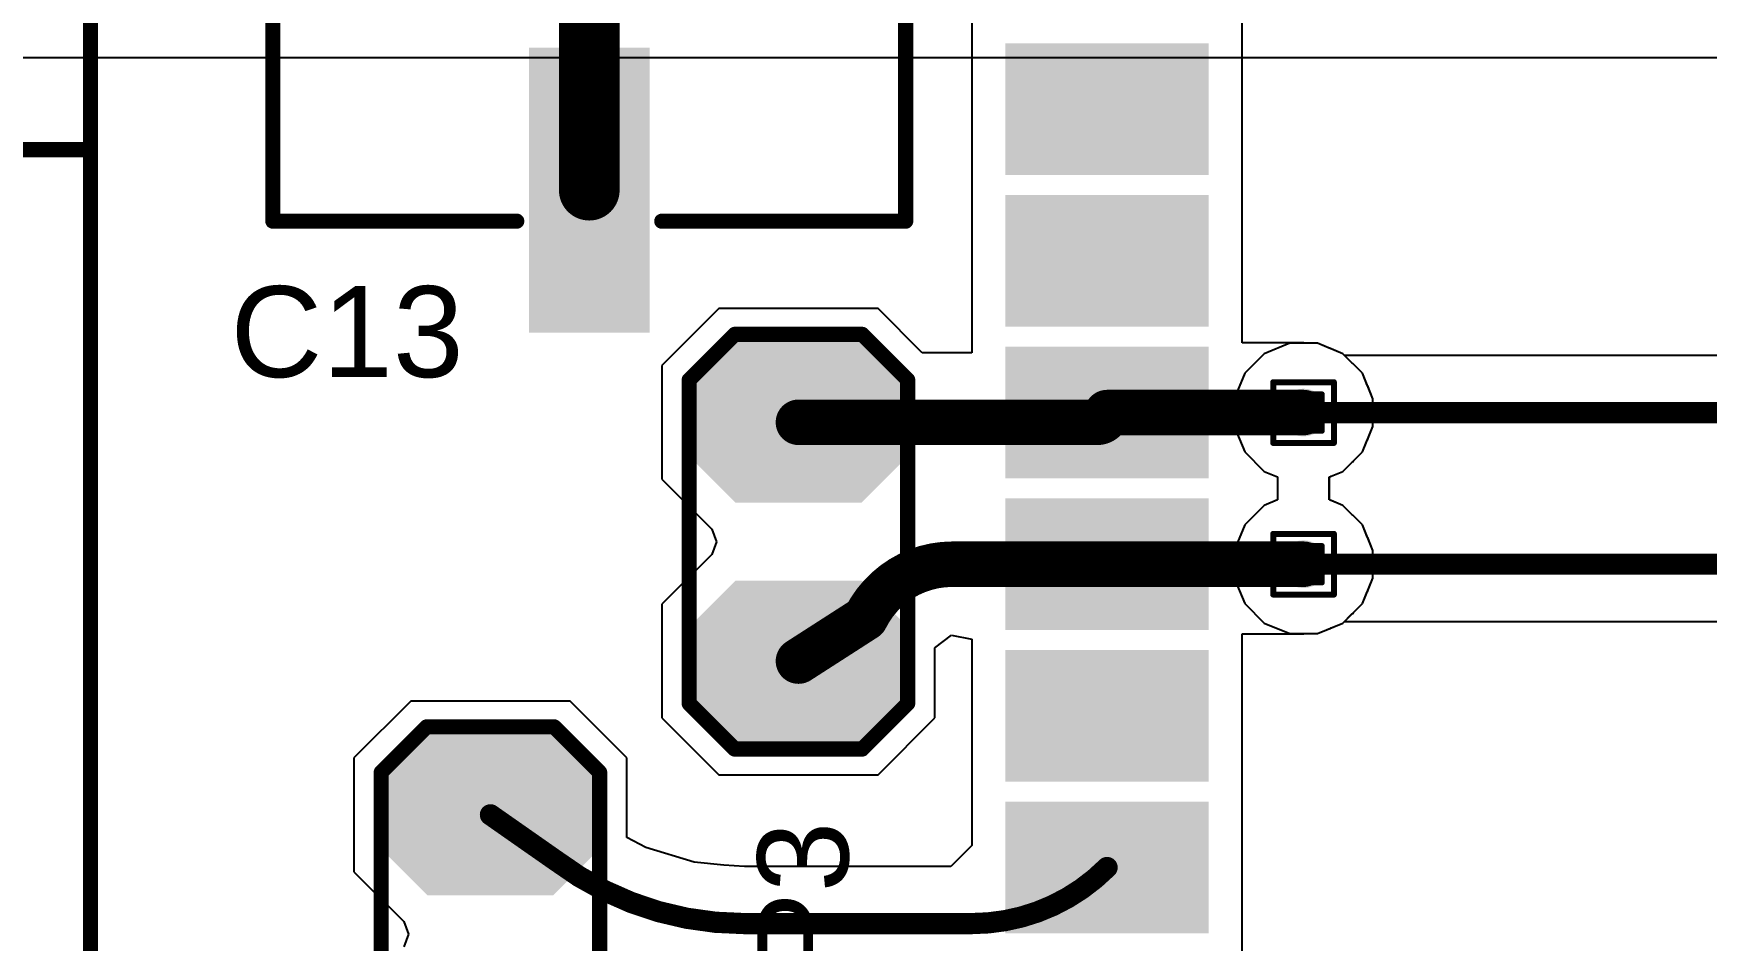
# Model space of a CAD drawing. Header units: inches. Extents: x -18 to 5357, y -8 to 5291.
# Drawn here: x 3.41 to 17.42, y 58.79 to 66.39 of the extents above; entities that cross this region are included whole.
import ezdxf

# ---------------------------------------------------------------- set-up
doc = ezdxf.new("R2010")
doc.units = ezdxf.units.IN
for name, color, linetype in [('Bottom Layer', 5, 'Continuous'), ('Drill Drawing', 1, 'Continuous'), ('Ground', 16, 'Continuous'), ('Power', 76, 'Continuous'), ('Top Layer', 1, 'Continuous'), ('Top Overlay', 2, 'Continuous'), ('Top Paste', 8, 'Continuous'), ('Top Solder', 216, 'Continuous'), ('Via Holes', 16, 'Continuous')]:
    doc.layers.add(name, color=color, linetype=linetype)
doc.styles.add('Arial', font='', dxfattribs={"height": 0.2})
doc.styles.get('Arial').set_extended_font_data('Arial')

# ---------------------------------------------------------------- blocks, each defined once
blk = doc.blocks.new('AM2302_17')
at = {"layer": 'Top Overlay'}
for points in [[(7.697469999999999, 2.54254, 0.127, 0.127, 0), (-7.70255254, 2.54254, 0.127, 0.127, 0)], [(-5.192776, 1.122934, 0.127, 0.127, 0), (-5.192776, 2.522474, 0.127, 0.127, 0)]]:
    blk.add_lwpolyline(points, format="xyseb", dxfattribs=at)
blk.add_lwpolyline([(-5.224526, 2.522474, 0.0635, 0.0635, 1), (-5.161026, 2.522474, 0.0635, 0.0635, 1)], format="xyseb", close=True, dxfattribs=at)
blk = doc.blocks.new('41_SMD_M______19')
at = {"layer": 'Top Layer'}
for points in [[(-9.500000049999999, 0.44000039), (-8.00000051, 0.44000039), (-8.00000051, -0.46000035), (-9.500000049999999, -0.46000035)], [(-9.500000049999999, -0.82999961), (-8.00000051, -0.82999961), (-8.00000051, -1.73000035), (-9.500000049999999, -1.73000035)], [(-9.500000049999999, -2.09999961), (-8.00000051, -2.09999961), (-8.00000051, -3.00000035), (-9.500000049999999, -3.00000035)], [(-9.500000049999999, -3.36999961), (-8.00000051, -3.36999961), (-8.00000051, -4.270000349999999), (-9.500000049999999, -4.270000349999999)], [(-9.500000049999999, -4.63999961), (-8.00000051, -4.63999961), (-8.00000051, -5.54000035), (-9.500000049999999, -5.54000035)], [(-9.500000049999999, -5.90999961), (-8.00000051, -5.90999961), (-8.00000051, -6.810000349999999), (-9.500000049999999, -6.810000349999999)]]:
    blk.add_hatch(color=1, dxfattribs=at).paths.add_polyline_path(points)
at = {"layer": 'Top Paste'}
for points in [[(-9.500000049999999, 0.44000039), (-8.00000051, 0.44000039), (-8.00000051, -0.46000035), (-9.500000049999999, -0.46000035)], [(-9.500000049999999, -0.82999961), (-8.00000051, -0.82999961), (-8.00000051, -1.73000035), (-9.500000049999999, -1.73000035)], [(-9.500000049999999, -2.09999961), (-8.00000051, -2.09999961), (-8.00000051, -3.00000035), (-9.500000049999999, -3.00000035)], [(-9.500000049999999, -3.36999961), (-8.00000051, -3.36999961), (-8.00000051, -4.270000349999999), (-9.500000049999999, -4.270000349999999)], [(-9.500000049999999, -4.63999961), (-8.00000051, -4.63999961), (-8.00000051, -5.54000035), (-9.500000049999999, -5.54000035)], [(-9.500000049999999, -5.90999961), (-8.00000051, -5.90999961), (-8.00000051, -6.810000349999999), (-9.500000049999999, -6.810000349999999)]]:
    blk.add_hatch(color=8, dxfattribs=at).paths.add_polyline_path(points)
at = {"layer": 'Top Solder'}
for points in [[(-9.601600049999998, 0.54160039), (-7.89840051, 0.54160039), (-7.89840051, -0.56160035), (-9.601600049999998, -0.56160035)], [(-9.601600049999998, -0.72839961), (-7.89840051, -0.72839961), (-7.89840051, -1.83160035), (-9.601600049999998, -1.83160035)], [(-9.601600049999998, -1.99839961), (-7.89840051, -1.99839961), (-7.89840051, -3.10160035), (-9.601600049999998, -3.10160035)], [(-9.601600049999998, -3.268399609999999), (-7.89840051, -3.268399609999999), (-7.89840051, -4.37160035), (-9.601600049999998, -4.37160035)], [(-9.601600049999998, -4.53839961), (-7.89840051, -4.53839961), (-7.89840051, -5.64160035), (-9.601600049999998, -5.64160035)], [(-9.601600049999998, -5.808399609999999), (-7.89840051, -5.808399609999999), (-7.89840051, -6.91160035), (-9.601600049999998, -6.91160035)]]:
    blk.add_hatch(color=216, dxfattribs=at).paths.add_polyline_path(points)
blk = doc.blocks.new('2_T____P___23')
at = {"layer": 'Top Layer'}
for points in [[(0.2857499999999999, 0.7619999999999999), (-0.2857499999999999, 0.7619999999999999), (-0.5714999999999999, 0.47625), (-0.5714999999999999, -0.47625), (-0.2857499999999999, -0.7619999999999999), (0.2857499999999999, -0.7619999999999999), (0.5714999999999999, -0.47625), (0.5714999999999999, 0.47625)], [(2.28575108, 0.7619999999999999), (1.71425108, 0.7619999999999999), (1.42850108, 0.47625), (1.42850108, -0.47625), (1.71425108, -0.7619999999999999), (2.28575108, -0.7619999999999999), (2.57150108, -0.47625), (2.57150108, 0.47625)]]:
    blk.add_hatch(color=1, dxfattribs=at).paths.add_polyline_path(points)
at = {"layer": 'Top Paste'}
for points in [[(0.2857499999999999, 0.7619999999999999), (-0.2857499999999999, 0.7619999999999999), (-0.5714999999999999, 0.47625), (-0.5714999999999999, -0.47625), (-0.2857499999999999, -0.7619999999999999), (0.2857499999999999, -0.7619999999999999), (0.5714999999999999, -0.47625), (0.5714999999999999, 0.47625)], [(2.28575108, 0.7619999999999999), (1.71425108, 0.7619999999999999), (1.42850108, 0.47625), (1.42850108, -0.47625), (1.71425108, -0.7619999999999999), (2.28575108, -0.7619999999999999), (2.57150108, -0.47625), (2.57150108, 0.47625)]]:
    blk.add_hatch(color=8, dxfattribs=at).paths.add_polyline_path(points)
at = {"layer": 'Top Solder'}
for points in [[(0.33655, 0.8636), (-0.33655, 0.8636), (-0.6730999999999999, 0.52705), (-0.6730999999999999, -0.52705), (-0.33655, -0.8636), (0.33655, -0.8636), (0.6730999999999999, -0.52705), (0.6730999999999999, 0.52705)], [(2.33655108, 0.8636), (1.66345108, 0.8636), (1.32690108, 0.52705), (1.32690108, -0.52705), (1.66345108, -0.8636), (2.33655108, -0.8636), (2.67310108, -0.52705), (2.67310108, 0.52705)]]:
    blk.add_hatch(color=216, dxfattribs=at).paths.add_polyline_path(points)
at = {"layer": 'Top Overlay'}
for points in [[(-0.7366, 0.5334, 0.127, 0.127, 0), (-0.3556, 0.9143999999999999, 0.127, 0.127, 0)], [(2.35560362, 0.91439746, 0.127, 0.127, 0), (-0.3556, 0.9143999999999999, 0.127, 0.127, 0)], [(2.73660362, 0.5333974599999999, 0.127, 0.127, 0), (2.35560362, 0.91439746, 0.127, 0.127, 0)], [(-0.7366, -0.5334, 0.127, 0.127, 0), (-0.7366, 0.5334, 0.127, 0.127, 0)], [(2.73660362, -0.5333974599999999, 0.127, 0.127, 0), (2.73660362, 0.5333974599999999, 0.127, 0.127, 0)], [(-0.3556, -0.9143999999999999, 0.127, 0.127, 0), (-0.7366, -0.5334, 0.127, 0.127, 0)], [(2.35560362, -0.91439746, 0.127, 0.127, 0), (2.73660362, -0.5333974599999999, 0.127, 0.127, 0)], [(-0.3556, -0.9143999999999999, 0.127, 0.127, 0), (2.35560362, -0.91439746, 0.127, 0.127, 0)]]:
    blk.add_lwpolyline(points, format="xyseb", dxfattribs=at)
for points in [[(-0.38735, 0.9143999999999999, 0.0635, 0.0635, 1), (-0.32385, 0.9143999999999999, 0.0635, 0.0635, 1)], [(-0.38735, 0.9143999999999999, 0.0635, 0.0635, 1), (-0.32385, 0.9143999999999999, 0.0635, 0.0635, 1)], [(2.32385362, 0.91439746, 0.0635, 0.0635, 1), (2.38735362, 0.91439746, 0.0635, 0.0635, 1)], [(2.32385362, 0.91439746, 0.0635, 0.0635, 1), (2.38735362, 0.91439746, 0.0635, 0.0635, 1)], [(-0.76835, 0.5334, 0.0635, 0.0635, 1), (-0.70485, 0.5334, 0.0635, 0.0635, 1)], [(-0.76835, 0.5334, 0.0635, 0.0635, 1), (-0.70485, 0.5334, 0.0635, 0.0635, 1)], [(2.70485362, 0.5333974599999999, 0.0635, 0.0635, 1), (2.76835362, 0.5333974599999999, 0.0635, 0.0635, 1)], [(2.70485362, 0.5333974599999999, 0.0635, 0.0635, 1), (2.76835362, 0.5333974599999999, 0.0635, 0.0635, 1)], [(-0.76835, -0.5334, 0.0635, 0.0635, 1), (-0.70485, -0.5334, 0.0635, 0.0635, 1)], [(-0.76835, -0.5334, 0.0635, 0.0635, 1), (-0.70485, -0.5334, 0.0635, 0.0635, 1)], [(2.70485362, -0.5333974599999999, 0.0635, 0.0635, 1), (2.76835362, -0.5333974599999999, 0.0635, 0.0635, 1)], [(2.70485362, -0.5333974599999999, 0.0635, 0.0635, 1), (2.76835362, -0.5333974599999999, 0.0635, 0.0635, 1)], [(-0.38735, -0.9143999999999999, 0.0635, 0.0635, 1), (-0.32385, -0.9143999999999999, 0.0635, 0.0635, 1)], [(-0.38735, -0.9143999999999999, 0.0635, 0.0635, 1), (-0.32385, -0.9143999999999999, 0.0635, 0.0635, 1)], [(2.32385362, -0.91439746, 0.0635, 0.0635, 1), (2.38735362, -0.91439746, 0.0635, 0.0635, 1)], [(2.32385362, -0.91439746, 0.0635, 0.0635, 1), (2.38735362, -0.91439746, 0.0635, 0.0635, 1)]]:
    blk.add_lwpolyline(points, format="xyseb", close=True, dxfattribs=at)
blk = doc.blocks.new('2_T____P___24')
at = {"layer": 'Top Layer'}
for points in [[(0.2857499999999999, 0.7619999999999999), (-0.2857499999999999, 0.7619999999999999), (-0.5714999999999999, 0.47625), (-0.5714999999999999, -0.47625), (-0.2857499999999999, -0.7619999999999999), (0.2857499999999999, -0.7619999999999999), (0.5714999999999999, -0.47625), (0.5714999999999999, 0.47625)], [(2.28575108, 0.7619999999999999), (1.71425108, 0.7619999999999999), (1.42850108, 0.47625), (1.42850108, -0.47625), (1.71425108, -0.7619999999999999), (2.28575108, -0.7619999999999999), (2.57150108, -0.47625), (2.57150108, 0.47625)]]:
    blk.add_hatch(color=1, dxfattribs=at).paths.add_polyline_path(points)
at = {"layer": 'Top Paste'}
for points in [[(0.2857499999999999, 0.7619999999999999), (-0.2857499999999999, 0.7619999999999999), (-0.5714999999999999, 0.47625), (-0.5714999999999999, -0.47625), (-0.2857499999999999, -0.7619999999999999), (0.2857499999999999, -0.7619999999999999), (0.5714999999999999, -0.47625), (0.5714999999999999, 0.47625)], [(2.28575108, 0.7619999999999999), (1.71425108, 0.7619999999999999), (1.42850108, 0.47625), (1.42850108, -0.47625), (1.71425108, -0.7619999999999999), (2.28575108, -0.7619999999999999), (2.57150108, -0.47625), (2.57150108, 0.47625)]]:
    blk.add_hatch(color=8, dxfattribs=at).paths.add_polyline_path(points)
at = {"layer": 'Top Solder'}
for points in [[(0.33655, 0.8636), (-0.33655, 0.8636), (-0.6730999999999999, 0.52705), (-0.6730999999999999, -0.52705), (-0.33655, -0.8636), (0.33655, -0.8636), (0.6730999999999999, -0.52705), (0.6730999999999999, 0.52705)], [(2.33655108, 0.8636), (1.66345108, 0.8636), (1.32690108, 0.52705), (1.32690108, -0.52705), (1.66345108, -0.8636), (2.33655108, -0.8636), (2.67310108, -0.52705), (2.67310108, 0.52705)]]:
    blk.add_hatch(color=216, dxfattribs=at).paths.add_polyline_path(points)
at = {"layer": 'Top Overlay'}
for points in [[(-0.3556, 0.9143999999999999, 0.127, 0.127, 0), (-0.7366, 0.5334, 0.127, 0.127, 0)], [(-0.3556, 0.9143999999999999, 0.127, 0.127, 0), (2.35560108, 0.9143999999999999, 0.127, 0.127, 0)], [(2.35560108, 0.9143999999999999, 0.127, 0.127, 0), (2.73660108, 0.5334, 0.127, 0.127, 0)], [(-0.7366, 0.5334, 0.127, 0.127, 0), (-0.7366, -0.5334, 0.127, 0.127, 0)], [(2.73660108, 0.5334, 0.127, 0.127, 0), (2.73660108, -0.5334, 0.127, 0.127, 0)], [(-0.7366, -0.5334, 0.127, 0.127, 0), (-0.3556, -0.9143999999999999, 0.127, 0.127, 0)], [(2.73660108, -0.5334, 0.127, 0.127, 0), (2.35560108, -0.9143999999999999, 0.127, 0.127, 0)], [(-0.3556, -0.9143999999999999, 0.127, 0.127, 0), (2.35560108, -0.9143999999999999, 0.127, 0.127, 0)]]:
    blk.add_lwpolyline(points, format="xyseb", dxfattribs=at)
for points in [[(-0.38735, 0.9143999999999999, 0.0635, 0.0635, 1), (-0.32385, 0.9143999999999999, 0.0635, 0.0635, 1)], [(-0.38735, 0.9143999999999999, 0.0635, 0.0635, 1), (-0.32385, 0.9143999999999999, 0.0635, 0.0635, 1)], [(2.32385108, 0.9143999999999999, 0.0635, 0.0635, 1), (2.38735108, 0.9143999999999999, 0.0635, 0.0635, 1)], [(2.32385108, 0.9143999999999999, 0.0635, 0.0635, 1), (2.38735108, 0.9143999999999999, 0.0635, 0.0635, 1)], [(-0.76835, 0.5334, 0.0635, 0.0635, 1), (-0.70485, 0.5334, 0.0635, 0.0635, 1)], [(-0.76835, 0.5334, 0.0635, 0.0635, 1), (-0.70485, 0.5334, 0.0635, 0.0635, 1)], [(2.70485108, 0.5334, 0.0635, 0.0635, 1), (2.76835108, 0.5334, 0.0635, 0.0635, 1)], [(2.70485108, 0.5334, 0.0635, 0.0635, 1), (2.76835108, 0.5334, 0.0635, 0.0635, 1)], [(-0.76835, -0.5334, 0.0635, 0.0635, 1), (-0.70485, -0.5334, 0.0635, 0.0635, 1)], [(-0.76835, -0.5334, 0.0635, 0.0635, 1), (-0.70485, -0.5334, 0.0635, 0.0635, 1)], [(2.70485108, -0.5334, 0.0635, 0.0635, 1), (2.76835108, -0.5334, 0.0635, 0.0635, 1)], [(2.70485108, -0.5334, 0.0635, 0.0635, 1), (2.76835108, -0.5334, 0.0635, 0.0635, 1)], [(-0.38735, -0.9143999999999999, 0.0635, 0.0635, 1), (-0.32385, -0.9143999999999999, 0.0635, 0.0635, 1)], [(-0.38735, -0.9143999999999999, 0.0635, 0.0635, 1), (-0.32385, -0.9143999999999999, 0.0635, 0.0635, 1)], [(2.32385108, -0.9143999999999999, 0.0635, 0.0635, 1), (2.38735108, -0.9143999999999999, 0.0635, 0.0635, 1)], [(2.32385108, -0.9143999999999999, 0.0635, 0.0635, 1), (2.38735108, -0.9143999999999999, 0.0635, 0.0635, 1)]]:
    blk.add_lwpolyline(points, format="xyseb", close=True, dxfattribs=at)
blk = doc.blocks.new('RVT1E470M0505_129')
at = {"layer": 'Top Layer'}
for points in [[(-3.5428682, 0.4550028999999999), (-1.2568682, 0.4550028999999999), (-1.2568682, -0.4550028999999999), (-3.5428682, -0.4550028999999999)], [(1.25686566, 0.4550028999999999), (3.542865659999999, 0.4550028999999999), (3.542865659999999, -0.4550028999999999), (1.25686566, -0.4550028999999999)]]:
    blk.add_hatch(color=1, dxfattribs=at).paths.add_polyline_path(points)
at = {"layer": 'Top Paste'}
for points in [[(-3.5428682, 0.4550028999999999), (-1.2568682, 0.4550028999999999), (-1.2568682, -0.4550028999999999), (-3.5428682, -0.4550028999999999)], [(1.25686566, 0.4550028999999999), (3.542865659999999, 0.4550028999999999), (3.542865659999999, -0.4550028999999999), (1.25686566, -0.4550028999999999)]]:
    blk.add_hatch(color=8, dxfattribs=at).paths.add_polyline_path(points)
at = {"layer": 'Top Solder'}
for points in [[(-3.5936682, 0.5058028999999999), (-1.2060682, 0.5058028999999999), (-1.2060682, -0.5058028999999999), (-3.5936682, -0.5058028999999999)], [(1.20606566, 0.5058028999999999), (3.59366566, 0.5058028999999999), (3.59366566, -0.5058028999999999), (1.20606566, -0.5058028999999999)]]:
    blk.add_hatch(color=216, dxfattribs=at).paths.add_polyline_path(points)
at = {"layer": 'Top Overlay'}
for points in [[(-2.65938, 1.78659028, 0.127, 0.127, 0), (-1.79507388, 2.64921746, 0.127, 0.127, 0)], [(-1.79507388, 2.64921746, 0.127, 0.127, 0), (2.65938, 2.64922, 0.127, 0.127, 0)], [(2.65938, 0.60706, 0.127, 0.127, 0), (2.65938, 2.64922, 0.127, 0.127, 0)], [(-2.65938254, 0.60706, 0.127, 0.127, 0), (-2.65938, 1.78659028, 0.127, 0.127, 0)], [(-2.65938, -1.78659028, 0.127, 0.127, 0), (-2.65938254, -0.60706, 0.127, 0.127, 0)], [(2.65938, -2.64922, 0.127, 0.127, 0), (2.65938, -0.60706, 0.127, 0.127, 0)], [(-1.79507388, -2.64921746, 0.127, 0.127, 0), (-2.65938, -1.78659028, 0.127, 0.127, 0)], [(2.65938, -2.64922, 0.127, 0.127, 0), (-1.79507388, -2.64921746, 0.127, 0.127, 0)]]:
    blk.add_lwpolyline(points, format="xyseb", dxfattribs=at)
for points in [[(-1.82682388, 2.64921746, 0.0635, 0.0635, 1), (-1.76332388, 2.64921746, 0.0635, 0.0635, 1)], [(-1.82682388, 2.64921746, 0.0635, 0.0635, 1), (-1.76332388, 2.64921746, 0.0635, 0.0635, 1)], [(2.62763, 2.64922, 0.0635, 0.0635, 1), (2.69113, 2.64922, 0.0635, 0.0635, 1)], [(2.62763, 2.64922, 0.0635, 0.0635, 1), (2.69113, 2.64922, 0.0635, 0.0635, 1)], [(-2.69113, 1.78659028, 0.0635, 0.0635, 1), (-2.62763, 1.78659028, 0.0635, 0.0635, 1)], [(-2.69113, 1.78659028, 0.0635, 0.0635, 1), (-2.62763, 1.78659028, 0.0635, 0.0635, 1)], [(-2.69113254, 0.60706, 0.0635, 0.0635, 1), (-2.62763254, 0.60706, 0.0635, 0.0635, 1)], [(2.62763, 0.60706, 0.0635, 0.0635, 1), (2.69113, 0.60706, 0.0635, 0.0635, 1)], [(-2.69113254, -0.60706, 0.0635, 0.0635, 1), (-2.62763254, -0.60706, 0.0635, 0.0635, 1)], [(2.62763, -0.60706, 0.0635, 0.0635, 1), (2.69113, -0.60706, 0.0635, 0.0635, 1)], [(-2.69113, -1.78659028, 0.0635, 0.0635, 1), (-2.62763, -1.78659028, 0.0635, 0.0635, 1)], [(-2.69113, -1.78659028, 0.0635, 0.0635, 1), (-2.62763, -1.78659028, 0.0635, 0.0635, 1)], [(-1.82682388, -2.64921746, 0.0635, 0.0635, 1), (-1.76332388, -2.64921746, 0.0635, 0.0635, 1)], [(-1.82682388, -2.64921746, 0.0635, 0.0635, 1), (-1.76332388, -2.64921746, 0.0635, 0.0635, 1)], [(2.62763, -2.64922, 0.0635, 0.0635, 1), (2.69113, -2.64922, 0.0635, 0.0635, 1)], [(2.62763, -2.64922, 0.0635, 0.0635, 1), (2.69113, -2.64922, 0.0635, 0.0635, 1)]]:
    blk.add_lwpolyline(points, format="xyseb", close=True, dxfattribs=at)

msp = doc.modelspace()

# ---------------------------------------------------------------- hatches: boundary and pattern name
at = {"layer": 'Bottom Layer'}
h = msp.add_hatch(color=5, dxfattribs=at)
edge = h.paths.add_edge_path()
edge.add_arc((14.0462, 63.21388424), 0.1999996, 0, 360)
h = msp.add_hatch(color=5, dxfattribs=at)
edge = h.paths.add_edge_path()
edge.add_arc((14.0462, 61.94388423999999), 0.1999996, 0, 360)
at = {"layer": 'Ground'}
h = msp.add_hatch(color=16, dxfattribs=at)
edge = h.paths.add_edge_path()
edge.add_arc((14.0462, 63.21388424), 0.1999996, 0, 360)
h = msp.add_hatch(color=16, dxfattribs=at)
edge = h.paths.add_edge_path()
edge.add_arc((14.0462, 61.94388423999999), 0.1999996, 0, 360)
at = {"layer": 'Power'}
h = msp.add_hatch(color=76, dxfattribs=at)
edge = h.paths.add_edge_path()
edge.add_arc((14.0462, 63.21388424), 0.1999996, 0, 360)
h = msp.add_hatch(color=76, dxfattribs=at)
edge = h.paths.add_edge_path()
edge.add_arc((14.0462, 61.94388423999999), 0.1999996, 0, 360)
at = {"layer": 'Top Layer'}
h = msp.add_hatch(color=1, dxfattribs=at)
edge = h.paths.add_edge_path()
edge.add_arc((14.0462, 63.21388424), 0.1999996, 0, 360)
h = msp.add_hatch(color=1, dxfattribs=at)
edge = h.paths.add_edge_path()
edge.add_arc((14.0462, 61.94388423999999), 0.1999996, 0, 360)
at = {"layer": 'Via Holes'}
h = msp.add_hatch(color=7, dxfattribs=at)
edge = h.paths.add_edge_path()
edge.add_arc((14.0462, 63.21388424), 0.0999998, 0, 360)
h = msp.add_hatch(color=7, dxfattribs=at)
edge = h.paths.add_edge_path()
edge.add_arc((14.0462, 61.94388423999999), 0.0999998, 0, 360)

# ---------------------------------------------------------------- linework, layer by layer
at = {"layer": 'Bottom Layer'}
for p, q in [((2.20080332, 66.18809977999999), (42.6241591, 66.18809977999999)), ((13.93063254, 63.79488383999999), (13.71708966, 63.70643088)), ((14.16176746, 63.79488383999999), (13.93063254, 63.79488383999999)), ((14.37531034, 63.70643088), (14.16176746, 63.79488383999999)), ((13.71708966, 63.70643088), (13.55365336, 63.54299458)), ((14.38875202, 63.6929892), (14.37531034, 63.70643088)), ((19.94967816, 63.6929892), (14.38875202, 63.6929892)), ((13.55365336, 63.54299458), (13.4652004, 63.32945169999999)), ((13.4652004, 63.32945169999999), (13.4652004, 63.09831677999999)), ((13.4652004, 63.09831677999999), (13.55365336, 62.8847739)), ((13.55365336, 62.8847739), (13.71708966, 62.7213376)), ((13.71708966, 62.7213376), (13.82869218, 62.6751096)), ((13.82869218, 62.6751096), (13.82869218, 62.48265887999999)), ((13.82869218, 62.48265887999999), (13.71708966, 62.43643088)), ((13.71708966, 62.43643088), (13.55365336, 62.27299458)), ((13.55365336, 62.27299458), (13.4652004, 62.0594517)), ((13.4652004, 62.0594517), (13.4652004, 61.82831677999999)), ((13.4652004, 61.82831677999999), (13.55365336, 61.6147739)), ((13.55365336, 61.6147739), (13.71708966, 61.4513376)), ((13.71708966, 61.4513376), (13.93063254, 61.36288464)), ((13.93063254, 61.36288464), (14.16176746, 61.36288464)), ((14.16176746, 61.36288464), (14.37531034, 61.4513376)), ((14.37531034, 61.4513376), (14.38875202, 61.46477927999999)), ((14.38875202, 61.46477927999999), (19.48374818, 61.46477927999999))]:
    msp.add_line(p, q, dxfattribs=at)
for points in [[(14.0462, 63.21388424, 0.1778, 0.1778, 0), (19.94967816, 63.21388424, 0.1778, 0.1778, 0)], [(14.0462, 61.94388423999999, 0.1778, 0.1778, 0), (19.54710594, 61.94388423999999, 0.1778, 0.1778, 0)]]:
    msp.add_lwpolyline(points, format="xyseb", dxfattribs=at)
for points in [[(14.00175, 63.21388424, 0.08889999999999999, 0.08889999999999999, 1), (14.09065, 63.21388424, 0.08889999999999999, 0.08889999999999999, 1)], [(14.00175, 61.94388423999999, 0.08889999999999999, 0.08889999999999999, 1), (14.09065, 61.94388423999999, 0.08889999999999999, 0.08889999999999999, 1)]]:
    msp.add_lwpolyline(points, format="xyseb", close=True, dxfattribs=at)
at = {"layer": 'Drill Drawing'}
for points in [[(13.7922, 63.46788423999999, 0.0508, 0.0508, 0), (14.3002, 63.46788423999999, 0.0508, 0.0508, 0)], [(13.7922, 62.95988423999999, 0.0508, 0.0508, 0), (13.7922, 63.46788423999999, 0.0508, 0.0508, 0)], [(14.3002, 62.95988423999999, 0.0508, 0.0508, 0), (14.3002, 63.46788423999999, 0.0508, 0.0508, 0)], [(13.8938, 63.36628423999999, 0.0508, 0.0508, 0), (14.1986, 63.36628423999999, 0.0508, 0.0508, 0)], [(13.8938, 63.06148423999999, 0.0508, 0.0508, 0), (13.8938, 63.36628423999999, 0.0508, 0.0508, 0)], [(14.1986, 63.06148423999999, 0.0508, 0.0508, 0), (14.1986, 63.36628423999999, 0.0508, 0.0508, 0)], [(13.8938, 63.06148423999999, 0.0508, 0.0508, 0), (14.1986, 63.06148423999999, 0.0508, 0.0508, 0)], [(13.7922, 62.95988423999999, 0.0508, 0.0508, 0), (14.3002, 62.95988423999999, 0.0508, 0.0508, 0)], [(13.7922, 62.19788423999999, 0.0508, 0.0508, 0), (14.3002, 62.19788423999999, 0.0508, 0.0508, 0)], [(13.7922, 61.68988424, 0.0508, 0.0508, 0), (13.7922, 62.19788423999999, 0.0508, 0.0508, 0)], [(14.3002, 61.68988424, 0.0508, 0.0508, 0), (14.3002, 62.19788423999999, 0.0508, 0.0508, 0)], [(13.8938, 62.09628424, 0.0508, 0.0508, 0), (14.1986, 62.09628424, 0.0508, 0.0508, 0)], [(13.8938, 61.79148424, 0.0508, 0.0508, 0), (13.8938, 62.09628424, 0.0508, 0.0508, 0)], [(14.1986, 61.79148424, 0.0508, 0.0508, 0), (14.1986, 62.09628424, 0.0508, 0.0508, 0)], [(13.8938, 61.79148424, 0.0508, 0.0508, 0), (14.1986, 61.79148424, 0.0508, 0.0508, 0)], [(13.7922, 61.68988424, 0.0508, 0.0508, 0), (14.3002, 61.68988424, 0.0508, 0.0508, 0)]]:
    msp.add_lwpolyline(points, format="xyseb", dxfattribs=at)
for points in [[(13.7795, 63.46788423999999, 0.0254, 0.0254, 1), (13.8049, 63.46788423999999, 0.0254, 0.0254, 1)], [(13.7795, 63.46788423999999, 0.0254, 0.0254, 1), (13.8049, 63.46788423999999, 0.0254, 0.0254, 1)], [(14.2875, 63.46788423999999, 0.0254, 0.0254, 1), (14.3129, 63.46788423999999, 0.0254, 0.0254, 1)], [(14.2875, 63.46788423999999, 0.0254, 0.0254, 1), (14.3129, 63.46788423999999, 0.0254, 0.0254, 1)], [(13.8811, 63.36628423999999, 0.0254, 0.0254, 1), (13.9065, 63.36628423999999, 0.0254, 0.0254, 1)], [(13.8811, 63.36628423999999, 0.0254, 0.0254, 1), (13.9065, 63.36628423999999, 0.0254, 0.0254, 1)], [(14.1859, 63.36628423999999, 0.0254, 0.0254, 1), (14.2113, 63.36628423999999, 0.0254, 0.0254, 1)], [(14.1859, 63.36628423999999, 0.0254, 0.0254, 1), (14.2113, 63.36628423999999, 0.0254, 0.0254, 1)], [(13.8811, 63.06148423999999, 0.0254, 0.0254, 1), (13.9065, 63.06148423999999, 0.0254, 0.0254, 1)], [(13.8811, 63.06148423999999, 0.0254, 0.0254, 1), (13.9065, 63.06148423999999, 0.0254, 0.0254, 1)], [(14.1859, 63.06148423999999, 0.0254, 0.0254, 1), (14.2113, 63.06148423999999, 0.0254, 0.0254, 1)], [(14.1859, 63.06148423999999, 0.0254, 0.0254, 1), (14.2113, 63.06148423999999, 0.0254, 0.0254, 1)], [(13.7795, 62.95988423999999, 0.0254, 0.0254, 1), (13.8049, 62.95988423999999, 0.0254, 0.0254, 1)], [(13.7795, 62.95988423999999, 0.0254, 0.0254, 1), (13.8049, 62.95988423999999, 0.0254, 0.0254, 1)], [(14.2875, 62.95988423999999, 0.0254, 0.0254, 1), (14.3129, 62.95988423999999, 0.0254, 0.0254, 1)], [(14.2875, 62.95988423999999, 0.0254, 0.0254, 1), (14.3129, 62.95988423999999, 0.0254, 0.0254, 1)], [(13.7795, 62.19788423999999, 0.0254, 0.0254, 1), (13.8049, 62.19788423999999, 0.0254, 0.0254, 1)], [(13.7795, 62.19788423999999, 0.0254, 0.0254, 1), (13.8049, 62.19788423999999, 0.0254, 0.0254, 1)], [(14.2875, 62.19788423999999, 0.0254, 0.0254, 1), (14.3129, 62.19788423999999, 0.0254, 0.0254, 1)], [(14.2875, 62.19788423999999, 0.0254, 0.0254, 1), (14.3129, 62.19788423999999, 0.0254, 0.0254, 1)], [(13.8811, 62.09628424, 0.0254, 0.0254, 1), (13.9065, 62.09628424, 0.0254, 0.0254, 1)], [(13.8811, 62.09628424, 0.0254, 0.0254, 1), (13.9065, 62.09628424, 0.0254, 0.0254, 1)], [(14.1859, 62.09628424, 0.0254, 0.0254, 1), (14.2113, 62.09628424, 0.0254, 0.0254, 1)], [(14.1859, 62.09628424, 0.0254, 0.0254, 1), (14.2113, 62.09628424, 0.0254, 0.0254, 1)], [(13.8811, 61.79148424, 0.0254, 0.0254, 1), (13.9065, 61.79148424, 0.0254, 0.0254, 1)], [(13.8811, 61.79148424, 0.0254, 0.0254, 1), (13.9065, 61.79148424, 0.0254, 0.0254, 1)], [(14.1859, 61.79148424, 0.0254, 0.0254, 1), (14.2113, 61.79148424, 0.0254, 0.0254, 1)], [(14.1859, 61.79148424, 0.0254, 0.0254, 1), (14.2113, 61.79148424, 0.0254, 0.0254, 1)], [(13.7795, 61.68988424, 0.0254, 0.0254, 1), (13.8049, 61.68988424, 0.0254, 0.0254, 1)], [(13.7795, 61.68988424, 0.0254, 0.0254, 1), (13.8049, 61.68988424, 0.0254, 0.0254, 1)], [(14.2875, 61.68988424, 0.0254, 0.0254, 1), (14.3129, 61.68988424, 0.0254, 0.0254, 1)], [(14.2875, 61.68988424, 0.0254, 0.0254, 1), (14.3129, 61.68988424, 0.0254, 0.0254, 1)]]:
    msp.add_lwpolyline(points, format="xyseb", close=True, dxfattribs=at)
at = {"layer": 'Ground'}
for p, q in [((13.93063254, 63.79488383999999), (13.71708966, 63.70643088)), ((14.16176746, 63.79488383999999), (13.93063254, 63.79488383999999)), ((14.37531034, 63.70643088), (14.16176746, 63.79488383999999)), ((13.71708966, 63.70643088), (13.55365336, 63.54299458)), ((14.53874664, 63.54299458), (14.37531034, 63.70643088)), ((13.55365336, 63.54299458), (13.4652004, 63.32945169999999)), ((14.6271996, 63.32945169999999), (14.53874664, 63.54299458)), ((13.4652004, 63.32945169999999), (13.4652004, 63.09831677999999)), ((14.6271996, 63.09831677999999), (14.6271996, 63.32945169999999)), ((13.4652004, 63.09831677999999), (13.55365336, 62.8847739)), ((14.53874664, 62.8847739), (14.6271996, 63.09831677999999)), ((13.55365336, 62.8847739), (13.71708966, 62.7213376)), ((14.37531034, 62.7213376), (14.53874664, 62.8847739)), ((13.71708966, 62.7213376), (13.82869218, 62.6751096)), ((13.82869218, 62.6751096), (13.82869218, 62.48265887999999)), ((14.26370782, 62.6751096), (14.37531034, 62.7213376)), ((14.26370782, 62.48265887999999), (14.26370782, 62.6751096)), ((13.82869218, 62.48265887999999), (13.71708966, 62.43643088)), ((14.37531034, 62.43643088), (14.26370782, 62.48265887999999)), ((13.71708966, 62.43643088), (13.55365336, 62.27299458)), ((14.53874664, 62.27299458), (14.37531034, 62.43643088)), ((13.55365336, 62.27299458), (13.4652004, 62.0594517)), ((14.6271996, 62.0594517), (14.53874664, 62.27299458)), ((13.4652004, 62.0594517), (13.4652004, 61.82831677999999)), ((14.6271996, 61.82831677999999), (14.6271996, 62.0594517)), ((13.4652004, 61.82831677999999), (13.55365336, 61.6147739)), ((14.53874664, 61.6147739), (14.6271996, 61.82831677999999)), ((13.55365336, 61.6147739), (13.71708966, 61.4513376)), ((14.37531034, 61.4513376), (14.53874664, 61.6147739)), ((13.71708966, 61.4513376), (13.93063254, 61.36288464)), ((13.93063254, 61.36288464), (14.16176746, 61.36288464)), ((14.16176746, 61.36288464), (14.37531034, 61.4513376))]:
    msp.add_line(p, q, dxfattribs=at)
at = {"layer": 'Power'}
for p, q in [((13.93063254, 63.79488383999999), (13.71708966, 63.70643088)), ((14.16176746, 63.79488383999999), (13.93063254, 63.79488383999999)), ((14.37531034, 63.70643088), (14.16176746, 63.79488383999999)), ((13.71708966, 63.70643088), (13.55365336, 63.54299458)), ((14.53874664, 63.54299458), (14.37531034, 63.70643088)), ((13.55365336, 63.54299458), (13.4652004, 63.32945169999999)), ((14.6271996, 63.32945169999999), (14.53874664, 63.54299458)), ((13.4652004, 63.32945169999999), (13.4652004, 63.09831677999999)), ((14.6271996, 63.09831677999999), (14.6271996, 63.32945169999999)), ((13.4652004, 63.09831677999999), (13.55365336, 62.8847739)), ((14.53874664, 62.8847739), (14.6271996, 63.09831677999999)), ((13.55365336, 62.8847739), (13.71708966, 62.7213376)), ((14.37531034, 62.7213376), (14.53874664, 62.8847739)), ((13.71708966, 62.7213376), (13.82869218, 62.6751096)), ((13.82869218, 62.6751096), (13.82869218, 62.48265887999999)), ((14.26370782, 62.6751096), (14.37531034, 62.7213376)), ((14.26370782, 62.48265887999999), (14.26370782, 62.6751096)), ((13.82869218, 62.48265887999999), (13.71708966, 62.43643088)), ((14.37531034, 62.43643088), (14.26370782, 62.48265887999999)), ((13.71708966, 62.43643088), (13.55365336, 62.27299458)), ((14.53874664, 62.27299458), (14.37531034, 62.43643088)), ((13.55365336, 62.27299458), (13.4652004, 62.0594517)), ((14.6271996, 62.0594517), (14.53874664, 62.27299458)), ((13.4652004, 62.0594517), (13.4652004, 61.82831677999999)), ((14.6271996, 61.82831677999999), (14.6271996, 62.0594517)), ((13.4652004, 61.82831677999999), (13.55365336, 61.6147739)), ((14.53874664, 61.6147739), (14.6271996, 61.82831677999999)), ((13.55365336, 61.6147739), (13.71708966, 61.4513376)), ((14.37531034, 61.4513376), (14.53874664, 61.6147739)), ((13.71708966, 61.4513376), (13.93063254, 61.36288464)), ((13.93063254, 61.36288464), (14.16176746, 61.36288464)), ((14.16176746, 61.36288464), (14.37531034, 61.4513376))]:
    msp.add_line(p, q, dxfattribs=at)
at = {"layer": 'Top Layer'}
for p, q in [((11.2705134, 67.46288514), (11.2705134, 66.19288514)), ((13.5325104, 66.19288514), (13.5325104, 67.46288514)), ((11.2705134, 66.19288514), (11.2705134, 64.92288513999999)), ((13.5325104, 64.92288513999999), (13.5325104, 66.19288514)), ((11.2705134, 64.92288513999999), (11.2705134, 63.71498052)), ((13.5325104, 63.79658055999999), (13.5325104, 64.92288513999999)), ((9.150962139999999, 64.08478419999999), (8.674712139999999, 63.60853419999999)), ((10.48446214, 64.08478419999999), (9.150962139999999, 64.08478419999999)), ((10.85426582, 63.71498052), (10.48446214, 64.08478419999999)), ((14.0462, 63.79658055999999), (13.5325104, 63.79658055999999)), ((14.05472932, 63.79488383999999), (14.0462, 63.79658055999999)), ((14.16176746, 63.79488383999999), (14.05472932, 63.79488383999999)), ((14.26065982, 63.75392126), (14.16176746, 63.79488383999999)), ((14.26918914, 63.75222454), (14.26065982, 63.75392126)), ((14.27642052, 63.74739346), (14.26918914, 63.75222454)), ((14.37531034, 63.70643088), (14.27642052, 63.74739346)), ((8.674712139999999, 63.60853419999999), (8.674712139999999, 62.65603419999999)), ((11.2705134, 63.71498052), (10.85426582, 63.71498052)), ((14.45099472, 63.6307465), (14.37531034, 63.70643088)), ((14.45822864, 63.62591288), (14.45099472, 63.6307465)), ((14.46306226, 63.61867896), (14.45822864, 63.62591288)), ((14.53874664, 63.54299458), (14.46306226, 63.61867896)), ((14.57970922, 63.44410475999999), (14.53874664, 63.54299458)), ((14.5845403, 63.43687337999999), (14.57970922, 63.44410475999999)), ((14.58623702, 63.42834406), (14.5845403, 63.43687337999999)), ((14.6271996, 63.32945169999999), (14.58623702, 63.42834406)), ((14.6271996, 63.22241355999999), (14.6271996, 63.32945169999999)), ((14.62889632, 63.21388424), (14.6271996, 63.22241355999999)), ((14.6271996, 63.20535491999999), (14.62889632, 63.21388424)), ((14.6271996, 63.09831677999999), (14.6271996, 63.20535491999999)), ((14.58623702, 62.99942442), (14.6271996, 63.09831677999999)), ((14.53874664, 62.8847739), (14.57970922, 62.98366372)), ((14.57970922, 62.98366372), (14.5845403, 62.9908951)), ((14.5845403, 62.9908951), (14.58623702, 62.99942442)), ((14.37531034, 62.7213376), (14.45099472, 62.79702198)), ((14.45099472, 62.79702198), (14.45822864, 62.8018556)), ((14.45822864, 62.8018556), (14.46306226, 62.80908952)), ((14.46306226, 62.80908952), (14.53874664, 62.8847739)), ((8.674712139999999, 62.65603419999999), (9.0924126, 62.23833374)), ((14.26065982, 62.67384722), (14.26918914, 62.67554394)), ((14.26065982, 62.48392126), (14.26065982, 62.67384722)), ((14.26918914, 62.67554394), (14.27642052, 62.68037502)), ((14.27642052, 62.68037502), (14.37531034, 62.7213376)), ((14.26918914, 62.48222453999999), (14.26065982, 62.48392126)), ((14.27642052, 62.47739346), (14.26918914, 62.48222453999999)), ((14.37531034, 62.43643088), (14.27642052, 62.47739346)), ((14.45099472, 62.36074649999999), (14.37531034, 62.43643088)), ((14.45822864, 62.35591288), (14.45099472, 62.36074649999999)), ((14.46306226, 62.34867896), (14.45822864, 62.35591288)), ((14.53874664, 62.27299458), (14.46306226, 62.34867896)), ((9.0924126, 62.23833374), (9.1328494, 62.13228366)), ((14.57970922, 62.17410476), (14.53874664, 62.27299458)), ((9.1328494, 62.13228366), (9.0924126, 62.02623357999999)), ((14.5845403, 62.16687338), (14.57970922, 62.17410476)), ((14.58623702, 62.15834406), (14.5845403, 62.16687338)), ((14.6271996, 62.0594517), (14.58623702, 62.15834406)), ((14.6271996, 61.95241356), (14.6271996, 62.0594517)), ((9.0924126, 62.02623357999999), (8.674712139999999, 61.60853312)), ((14.62889632, 61.94388423999999), (14.6271996, 61.95241356)), ((14.6271996, 61.93535491999999), (14.62889632, 61.94388423999999)), ((14.6271996, 61.82831677999999), (14.6271996, 61.93535491999999)), ((14.58623702, 61.72942442), (14.6271996, 61.82831677999999)), ((14.53874664, 61.6147739), (14.57970922, 61.71366371999999)), ((14.57970922, 61.71366371999999), (14.5845403, 61.72089509999999)), ((14.5845403, 61.72089509999999), (14.58623702, 61.72942442)), ((8.674712139999999, 61.60853312), (8.674712139999999, 60.65603312)), ((14.37531034, 61.4513376), (14.45099472, 61.52702198)), ((14.45099472, 61.52702198), (14.45822864, 61.5318556)), ((14.45822864, 61.5318556), (14.46306226, 61.53908951999999)), ((14.46306226, 61.53908951999999), (14.53874664, 61.6147739)), ((10.96071214, 61.24288233999999), (11.0998254, 61.35040816)), ((11.0998254, 61.35040816), (11.2705134, 61.31532059999999)), ((13.5325104, 59.84288514), (13.5325104, 61.36118792)), ((13.5325104, 61.36118792), (14.0462, 61.36118792)), ((14.0462, 61.36118792), (14.05472932, 61.36288464)), ((14.05472932, 61.36288464), (14.16176746, 61.36288464)), ((14.16176746, 61.36288464), (14.26065982, 61.40384722)), ((14.26065982, 61.40384722), (14.26918914, 61.40554394)), ((14.26918914, 61.40554394), (14.27642052, 61.41037501999999)), ((14.27642052, 61.41037501999999), (14.37531034, 61.4513376)), ((10.96071214, 60.65603312), (10.96071214, 61.24288233999999)), ((11.2705134, 61.31532059999999), (11.2705134, 59.58945917999999)), ((6.572249999999999, 60.79758478), (6.095999999999999, 60.32133477999999)), ((7.90575, 60.79758478), (6.572249999999999, 60.79758478)), ((8.382, 60.32133477999999), (7.90575, 60.79758478)), ((8.674712139999999, 60.65603312), (9.150962139999999, 60.17978312)), ((10.48446214, 60.17978312), (10.96071214, 60.65603312)), ((6.095999999999999, 60.32133477999999), (6.095999999999999, 59.36883477999999)), ((8.382, 59.65521469999999), (8.382, 60.32133477999999)), ((9.150962139999999, 60.17978312), (10.48446214, 60.17978312)), ((13.5325104, 58.57288514), (13.5325104, 59.84288514)), ((8.54114878, 59.57014756), (8.382, 59.65521469999999)), ((8.945163719999998, 59.44759002), (8.54114878, 59.57014756)), ((11.2705134, 59.58945917999999), (11.09388434, 59.41308666)), ((9.19175962, 59.42330253999999), (8.945163719999998, 59.44759002)), ((9.365330519999999, 59.41308919999999), (9.19175962, 59.42330253999999)), ((9.543130519999998, 59.41308666), (9.365330519999999, 59.41308919999999)), ((11.09388434, 59.41308666), (9.543130519999998, 59.41308666)), ((6.095999999999999, 59.36883477999999), (6.513700459999999, 58.95113432)), ((6.513700459999999, 58.95113432), (6.55413726, 58.84508423999999)), ((6.55413726, 58.84508423999999), (6.513700459999999, 58.73903416))]:
    msp.add_line(p, q, dxfattribs=at)
for points in [[(8.0664558, 65.07614874, 0.508, 0.508, 0), (8.0664558, 67.4760144, 0.508, 0.508, 0)], [(9.81771214, 63.1322842, 0.3809999999999999, 0.3809999999999999, 0), (12.31991186, 63.1322842, 0.3809999999999999, 0.3809999999999999, 0)], [(12.4015119, 63.21388424, 0.3809999999999999, 0.3809999999999999, -0.4142135623730951), (12.31991186, 63.1322842, 0.3809999999999999, 0.3809999999999999, 0)], [(12.4015119, 63.21388424, 0.3809999999999999, 0.3809999999999999, 0), (14.0462, 63.21388424, 0.3809999999999999, 0.3809999999999999, 0)], [(10.37876766, 61.49325776, 0.3809999999999999, 0.3809999999999999, -0.2848173153165746), (11.10567502, 61.94388423999999, 0.3809999999999999, 0.3809999999999999, 0)], [(11.10567502, 61.94388423999999, 0.3809999999999999, 0.3809999999999999, 0), (12.4015119, 61.94388423999999, 0.3809999999999999, 0.3809999999999999, 0)], [(12.4015119, 61.94388423999999, 0.3809999999999999, 0.3809999999999999, 0), (14.0462, 61.94388423999999, 0.3809999999999999, 0.3809999999999999, 0)], [(9.81771214, 61.13228312, 0.3809999999999999, 0.3809999999999999, 0), (10.37876512, 61.49325521999999, 0.3809999999999999, 0.3809999999999999, 0)], [(10.37876512, 61.49325521999999, 0.3809999999999999, 0.3809999999999999, 0), (10.37876766, 61.49325776, 0.3809999999999999, 0.3809999999999999, 0)], [(7.238999999999999, 59.84508478, 0.1778, 0.1778, 0), (7.781406839999999, 59.465464, 0.1778, 0.1778, 0)], [(7.781406839999999, 59.465464, 0.1778, 0.1778, 0), (7.781477959999999, 59.46541574, 0.1778, 0.1778, 0)], [(9.365327979999998, 58.93397916, 0.1778, 0.1778, -0.1632944887905631), (7.781477959999999, 59.46541574, 0.1778, 0.1778, 0)], [(12.4015119, 59.40388424, 0.1778, 0.1778, -0.198912367379658), (11.26706662, 58.9339817, 0.1778, 0.1778, 0)], [(9.3669739, 58.9339817, 0.1778, 0.1778, 0), (11.26706662, 58.9339817, 0.1778, 0.1778, 0)]]:
    msp.add_lwpolyline(points, format="xyseb", dxfattribs=at)
for points in [[(7.939455799999999, 65.07614874, 0.254, 0.254, 1), (8.193455799999999, 65.07614874, 0.254, 0.254, 1)], [(9.72246214, 63.1322842, 0.1905, 0.1905, 1), (9.91296214, 63.1322842, 0.1905, 0.1905, 1)], [(12.22466186, 63.1322842, 0.1905, 0.1905, 1), (12.41516186, 63.1322842, 0.1905, 0.1905, 1)], [(12.22466186, 63.1322842, 0.1905, 0.1905, 1), (12.41516186, 63.1322842, 0.1905, 0.1905, 1)], [(12.3062619, 63.21388424, 0.1905, 0.1905, 1), (12.4967619, 63.21388424, 0.1905, 0.1905, 1)], [(12.3062619, 63.21388424, 0.1905, 0.1905, 1), (12.4967619, 63.21388424, 0.1905, 0.1905, 1)], [(13.95095, 63.21388424, 0.1905, 0.1905, 1), (14.14145, 63.21388424, 0.1905, 0.1905, 1)], [(11.01042502, 61.94388423999999, 0.1905, 0.1905, 1), (11.20092502, 61.94388423999999, 0.1905, 0.1905, 1)], [(11.01042502, 61.94388423999999, 0.1905, 0.1905, 1), (11.20092502, 61.94388423999999, 0.1905, 0.1905, 1)], [(12.3062619, 61.94388423999999, 0.1905, 0.1905, 1), (12.4967619, 61.94388423999999, 0.1905, 0.1905, 1)], [(12.3062619, 61.94388423999999, 0.1905, 0.1905, 1), (12.4967619, 61.94388423999999, 0.1905, 0.1905, 1)], [(13.95095, 61.94388423999999, 0.1905, 0.1905, 1), (14.14145, 61.94388423999999, 0.1905, 0.1905, 1)], [(10.28351512, 61.49325521999999, 0.1905, 0.1905, 1), (10.47401512, 61.49325521999999, 0.1905, 0.1905, 1)], [(10.28351512, 61.49325521999999, 0.1905, 0.1905, 1), (10.47401512, 61.49325521999999, 0.1905, 0.1905, 1)], [(10.28351766, 61.49325776, 0.1905, 0.1905, 1), (10.47401766, 61.49325776, 0.1905, 0.1905, 1)], [(10.28351766, 61.49325776, 0.1905, 0.1905, 1), (10.47401766, 61.49325776, 0.1905, 0.1905, 1)], [(9.72246214, 61.13228312, 0.1905, 0.1905, 1), (9.91296214, 61.13228312, 0.1905, 0.1905, 1)], [(7.19455, 59.84508478, 0.08889999999999999, 0.08889999999999999, 1), (7.283449999999999, 59.84508478, 0.08889999999999999, 0.08889999999999999, 1)], [(7.73695684, 59.465464, 0.08889999999999999, 0.08889999999999999, 1), (7.82585684, 59.465464, 0.08889999999999999, 0.08889999999999999, 1)], [(7.73695684, 59.465464, 0.08889999999999999, 0.08889999999999999, 1), (7.82585684, 59.465464, 0.08889999999999999, 0.08889999999999999, 1)], [(7.737027959999999, 59.46541574, 0.08889999999999999, 0.08889999999999999, 1), (7.825927959999999, 59.46541574, 0.08889999999999999, 0.08889999999999999, 1)], [(7.737027959999999, 59.46541574, 0.08889999999999999, 0.08889999999999999, 1), (7.825927959999999, 59.46541574, 0.08889999999999999, 0.08889999999999999, 1)], [(12.3570619, 59.40388424, 0.08889999999999999, 0.08889999999999999, 1), (12.4459619, 59.40388424, 0.08889999999999999, 0.08889999999999999, 1)], [(9.320877979999999, 58.93397916, 0.08889999999999999, 0.08889999999999999, 1), (9.40977798, 58.93397916, 0.08889999999999999, 0.08889999999999999, 1)], [(9.322523899999998, 58.9339817, 0.08889999999999999, 0.08889999999999999, 1), (9.411423899999999, 58.9339817, 0.08889999999999999, 0.08889999999999999, 1)], [(11.22261662, 58.9339817, 0.08889999999999999, 0.08889999999999999, 1), (11.31151662, 58.9339817, 0.08889999999999999, 0.08889999999999999, 1)], [(11.22261662, 58.9339817, 0.08889999999999999, 0.08889999999999999, 1), (11.31151662, 58.9339817, 0.08889999999999999, 0.08889999999999999, 1)]]:
    msp.add_lwpolyline(points, format="xyseb", close=True, dxfattribs=at)

# ---------------------------------------------------------------- block references
msp.add_blockref('41_SMD_M______19', (21.15151218, 65.76388422))
for name, p, rotation in [('RVT1E470M0505_129', (8.0664558, 67.4760144), 270), ('AM2302_17', (1.34829296, 60.22328062), 270), ('2_T____P___23', (9.81771214, 63.1322842), 270), ('2_T____P___24', (7.238999999999999, 57.8450837), 90)]:
    msp.add_blockref(name, p, dxfattribs=dict(rotation=rotation))

# ---------------------------------------------------------------- texts
at = {"layer": 'Top Overlay', "style": 'Arial'}
msp.add_text('C13', height=0.7619999999999999, dxfattribs=at).set_placement((5.06226064, 63.51057656))
msp.add_text('TP3', height=0.7619999999999999, rotation=90, dxfattribs=at).set_placement((10.23607554, 57.8361302))

doc.saveas('drawing.dxf')
